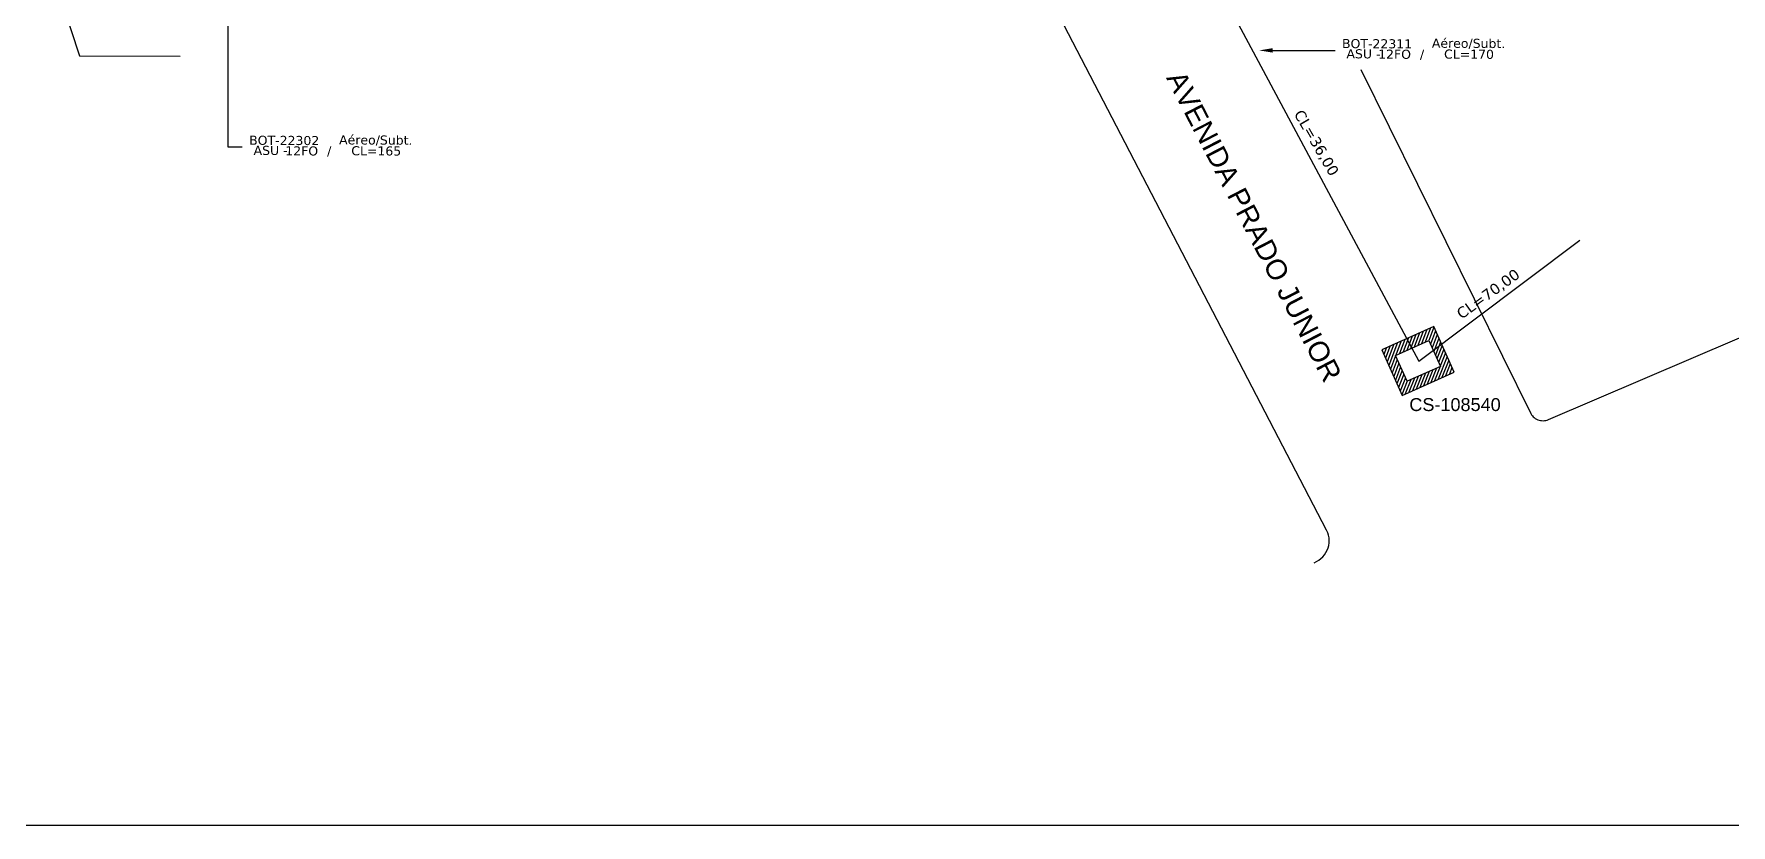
# Model space of a CAD drawing. Header units: metres. Extents: x -1286 to -445, y -500 to 94.
# Drawn here: x -862.2 to -643.9, y -499.8 to -398 of the extents above; entities that cross this region are included whole.
import ezdxf
from ezdxf import colors
from ezdxf.entities.mleader import LeaderData, LeaderLine
from ezdxf.enums import TextEntityAlignment as Align
from ezdxf.math import Vec2, Vec3

# ---------------------------------------------------------------- set-up
doc = ezdxf.new("R2010")
doc.units = ezdxf.units.M
for name, color, linetype in [('10.0-Cartográfico', 4, 'Continuous'), ('10.1-Caixas Subterrâneas', 5, 'Continuous'), ('CAP_A_INSTALAR', 1, 'Continuous'), ('CELULAS_GPON', 7, 'Continuous'), ('label_cabos', 7, 'Continuous'), ('Legenda', 1, 'Continuous'), ('LOGRADOURO', 5, 'Continuous')]:
    doc.layers.add(name, color=color, linetype=linetype)
doc.layers.add('EXTRA', color=50, linetype='Continuous', plot=False)
doc.styles.add('ARIAL', font='arial.ttf')
doc.styles.add('siredit', font='verdana.ttf')
doc.linetypes.add('FENCELINE1', pattern='A,0.25,-0.1,[133,ltypeshp.shx,S=0.1,R=0,X=-0.1,Y=0],-0.1,1', length=1.45)

# ---------------------------------------------------------------- blocks, each defined once
blk = doc.blocks.new('*X69')
at = {"color": 0, "linetype": 'Continuous'}
for p, q in [((-1.25, 0.34099), (-0.49099, 1.1)), ((-1.25, 0.517767), (-0.667767, 1.1)), ((-1.25, 0.694544), (-0.844544, 1.1)), ((-1.25, 0.87132), (-1.02132, 1.1)), ((-1.25, 1.048097), (-1.198097, 1.1)), ((-0.789214, 0.625), (-0.314214, 1.1)), ((-0.612437, 0.625), (-0.137437, 1.1)), ((-0.43566, 0.625), (0.03934, 1.1)), ((-0.258883, 0.625), (0.216117, 1.1)), ((-0.082107, 0.625), (0.392893, 1.1)), ((0.09467, 0.625), (0.56967, 1.1)), ((0.271447, 0.625), (0.746447, 1.1)), ((0.448223, 0.625), (0.923223, 1.1)), ((0.625, 0.625), (1.1, 1.1)), ((0.801777, 0.625), (1.25, 1.073223)), ((0.8035, 0.449947), (1.25, 0.896447)), ((-1.25, 0.164214), (-0.8035, 0.610714)), ((-1.25, -0.012563), (-0.8035, 0.433937)), ((-1.25, -0.18934), (-0.8035, 0.25716)), ((-1.25, -0.366117), (-0.8035, 0.080383)), ((0.8035, 0.27317), (1.25, 0.71967)), ((0.8035, 0.096393), (1.25, 0.542893)), ((0.8035, -0.080383), (1.25, 0.366117)), ((0.8035, -0.25716), (1.25, 0.18934)), ((0.8035, -0.433937), (1.25, 0.012563)), ((-1.25, -0.542893), (-0.8035, -0.096393)), ((-1.25, -0.71967), (-0.8035, -0.27317)), ((-1.25, -0.896447), (-0.8035, -0.449947)), ((-1.25, -1.073223), (-0.801777, -0.625)), ((-1.1, -1.1), (-0.625, -0.625)), ((-0.923223, -1.1), (-0.448223, -0.625)), ((-0.746447, -1.1), (-0.271447, -0.625)), ((-0.56967, -1.1), (-0.09467, -0.625)), ((-0.392893, -1.1), (0.082107, -0.625)), ((-0.216117, -1.1), (0.258883, -0.625)), ((-0.03934, -1.1), (0.43566, -0.625)), ((0.137437, -1.1), (0.612437, -0.625)), ((0.314214, -1.1), (0.789214, -0.625)), ((0.49099, -1.1), (1.25, -0.34099)), ((0.667767, -1.1), (1.25, -0.517767)), ((0.8035, -0.610714), (1.25, -0.164214)), ((0.844544, -1.1), (1.25, -0.694544)), ((1.02132, -1.1), (1.25, -0.87132)), ((1.198097, -1.1), (1.25, -1.048097))]:
    blk.add_line(p, q, dxfattribs=at)
blk = doc.blocks.new('MANHOLE_MQ')
at = {"color": 0, "linetype": 'Continuous'}
for p, q in [((0.00000623, 0.00000569), (-0.00000627, 0.00000569)), ((-0.00000627, 0.00000569), (-0.00000627, -0.00000531)), ((0.00000623, -0.00000531), (0.00000623, 0.00000569)), ((-0.00000404, 0.00000331), (0.00000399, 0.00000331)), ((-0.00000404, -0.00000294), (-0.00000404, 0.00000331)), ((0.00000399, 0.00000331), (0.00000399, -0.00000294)), ((0.00000399, -0.00000294), (-0.00000404, -0.00000294)), ((0.00000399, -0.00000294), (0.00000399, -0.00000294)), ((-0.00000627, -0.00000531), (0.00000623, -0.00000531))]:
    blk.add_line(p, q, dxfattribs=at)
at = {"color": 0, "linetype": 'Continuous', "xscale": 5e-06, "yscale": 5e-06, "zscale": 1e-05}
blk.add_blockref('*X69', (-0.00000002, 0.00000019), dxfattribs=at)
blk = doc.blocks.new('LEGENDA DOS CABOS')
at = {"layer": 'EXTRA', "color": 0, "style": 'siredit'}
for tag, p in [('ID', (4.6, 0.97)), ('XX', (9.03, 0.97))]:
    blk.add_attdef(tag, text='', height=0.48, rotation=359.69, dxfattribs=at).set_placement(p, align=Align.MIDDLE_CENTER)
at = {"layer": 'Legenda', "color": 0, "style": 'siredit'}
for tag, p in [('TIPO_CABO', (1.31, 0)), ('CABO', (4.69, -0.05)), ('/', (6.81, -0.05)), ('METROS', (10.03, -0.05))]:
    blk.add_attdef(tag, text='', height=0.8, rotation=359.69, dxfattribs=at).set_placement(p, align=Align.MIDDLE_CENTER)

msp = doc.modelspace()

# ---------------------------------------------------------------- linework, layer by layer
msp.add_lwpolyline([(-1286.07, -499.81), (-445.07, -499.81), (-445.07, 94.19), (-1286.07, 94.19)], close=True)
at = {"layer": '10.0-Cartográfico'}
for points in [[(-697.52, -466.05), (-697.2, -465.89), (-696.91, -465.72), (-696.65, -465.51), (-696.4, -465.27), (-696.18, -465.02), (-695.98, -464.74), (-695.83, -464.44), (-695.72, -464.14), (-695.62, -463.82), (-695.57, -463.49), (-695.56, -463.17), (-695.58, -462.84), (-695.64, -462.51), (-695.74, -462.2), (-695.9, -461.85), (-751.6, -354.62)], [(-691.49, -402.57), (-669.62, -446.86), (-669.53, -447.01), (-669.43, -447.14), (-669.32, -447.26), (-669.19, -447.38), (-669.05, -447.49), (-668.9, -447.57), (-668.74, -447.64), (-668.57, -447.7), (-668.4, -447.75), (-668.24, -447.76), (-668.05, -447.78), (-667.88, -447.76), (-667.71, -447.74), (-667.53, -447.69), (-667.36, -447.63), (-600.16, -418.89)]]:
    msp.add_lwpolyline(points, dxfattribs=at)
at = {"layer": 'CAP_A_INSTALAR', "color": 7, "linetype": 'FENCELINE1', "ltscale": 3}
for points in [[(-752.31, -324.56), (-750.24, -332.29), (-733.94, -349.69), (-729.67, -356.94), (-715.34, -381.61), (-684.03, -440.09), (-663.32, -424.56), (-663.32, -424.56)], [(-862.01, -383.59), (-856.34, -400.82), (-843.38, -400.88)]]:
    msp.add_lwpolyline(points, dxfattribs=at)

# ---------------------------------------------------------------- block references
at = {"layer": '10.1-Caixas Subterrâneas', "color": 30, "xscale": 585277.2624570339, "yscale": 585277.2624570339, "zscale": 585277.2624570339, "rotation": 204.0747393551157}
msp.add_blockref('MANHOLE_MQ', (-684.21, -439.98), dxfattribs=at)
at = {"layer": 'label_cabos', "color": 0, "lineweight": 0}
ref = msp.add_blockref('LEGENDA DOS CABOS', (-694.36, -401.17), dxfattribs=dict(at, xscale=1.169188942951612, yscale=1.169188942951612, zscale=1.169188942951612))
ref.add_attrib('ID', 'BOT-22311', dxfattribs={"color": 0, "height": 1.169, "rotation": 359.69, "style": 'siredit'}).set_placement((-689.41, -399.26), align=Align.MIDDLE_CENTER)
ref.add_attrib('CABO', '12FO', dxfattribs={"color": 0, "height": 1.169, "rotation": 359.69, "style": 'siredit'}).set_placement((-687.16, -400.61), align=Align.MIDDLE_CENTER)
ref.add_attrib('METROS', 'CL=170', dxfattribs={"color": 0, "height": 1.169, "rotation": 359.69, "style": 'siredit'}).set_placement((-677.58, -400.61), align=Align.MIDDLE_CENTER)
ref.add_attrib('XX', 'Aéreo/Subt.', dxfattribs={"color": 0, "height": 1.1692, "rotation": 359.69, "style": 'siredit'}).set_placement((-677.64, -399.21), align=Align.MIDDLE_CENTER)
ref.add_attrib('/', '/', dxfattribs={"color": 0, "height": 1.17, "rotation": 359.69, "style": 'siredit'}).set_placement((-683.62, -400.61), align=Align.MIDDLE_CENTER)
ref.add_attrib('TIPO_CABO', 'ASU -', dxfattribs={"color": 0, "height": 1.169, "rotation": 359.69, "style": 'siredit'}).set_placement((-691.16, -400.56), align=Align.MIDDLE_CENTER)
ref = msp.add_blockref('LEGENDA DOS CABOS', (-834.95, -413.61), dxfattribs=dict(at, xscale=1.169188942951612, yscale=1.169188942951612, zscale=1.169188942951612))
ref.add_attrib('ID', 'BOT-22302', dxfattribs={"color": 0, "height": 1.169, "rotation": 359.69, "style": 'siredit'}).set_placement((-830, -411.7), align=Align.MIDDLE_CENTER)
ref.add_attrib('CABO', '12FO', dxfattribs={"color": 0, "height": 1.169, "rotation": 359.69, "style": 'siredit'}).set_placement((-827.75, -413.05), align=Align.MIDDLE_CENTER)
ref.add_attrib('METROS', 'CL=165', dxfattribs={"color": 0, "height": 1.169, "rotation": 359.69, "style": 'siredit'}).set_placement((-818.16, -413.05), align=Align.MIDDLE_CENTER)
ref.add_attrib('XX', 'Aéreo/Subt.', dxfattribs={"color": 0, "height": 1.1692, "rotation": 359.69, "style": 'siredit'}).set_placement((-818.22, -411.65), align=Align.MIDDLE_CENTER)
ref.add_attrib('/', '/', dxfattribs={"color": 0, "height": 1.17, "rotation": 359.69, "style": 'siredit'}).set_placement((-824.21, -413.05), align=Align.MIDDLE_CENTER)
ref.add_attrib('TIPO_CABO', 'ASU -', dxfattribs={"color": 0, "height": 1.169, "rotation": 359.69, "style": 'siredit'}).set_placement((-831.75, -412.99), align=Align.MIDDLE_CENTER)

# ---------------------------------------------------------------- texts
at = {"layer": '10.1-Caixas Subterrâneas', "color": 30, "style": 'ARIAL'}
msp.add_text('CS-108540', height=1.664, dxfattribs=at).set_placement((-685.26, -446.53))
at = {"layer": 'CELULAS_GPON', "style": 'siredit'}
for s, rotation, p in [('CL=36,00', 300.1545, (-700.16, -408.28)), ('CL=70,00', 35.8906, (-678.54, -434.77))]:
    msp.add_text(s, height=1.387, rotation=rotation, dxfattribs=at).set_placement(p)
at = {"layer": 'LOGRADOURO', "style": 'ARIAL'}
msp.add_text('AVENIDA PRADO JUNIOR', height=2.5997, rotation=297.4006, dxfattribs=at).set_placement((-716.58, -403.65))

# ---------------------------------------------------------------- leaders
ml = msp.add_multileader_mtext('Standard')
ml.set_content('', color=256)
ml.set_leader_properties()
ml.build(insert=Vec2(0, 0))
ml.multileader.update_dxf_attribs({"arrow_head_size": 1.73})
ctx = ml.context
ctx.base_point, ctx.char_height, ctx.arrow_head_size, ctx.landing_gap_size, ctx.plane_origin = Vec3(-835.39, -412.55), 6.93, 1.73, 3.47, Vec3(-837.27, -395.15)
notes = []
notes.append((ctx, [(0, (1, 1, 0), (-837.27, -412.55), (1, 0), 1.88, [(0, [(-837.27, -395.15)], 0, [])])]))
ctx.mtext.insert, ctx.mtext.flow_direction = Vec3(-831.92, -409.09), 5
ml = msp.add_multileader_mtext('Standard')
ml.set_content('', color=256)
ml.set_leader_properties()
ml.build(insert=Vec2(0, 0))
ml.multileader.update_dxf_attribs({"arrow_head_size": 1.73})
ctx = ml.context
ctx.base_point, ctx.char_height, ctx.arrow_head_size, ctx.landing_gap_size, ctx.plane_origin = Vec3(-694.8, -400.12), 6.93, 1.73, 3.47, Vec3(-696.68, -382.71)
notes.append((ctx, [(0, (1, 1, 0), (-696.68, -400.12), (1, 0), 1.88, [(0, [(-704.57, -400.12)], 0, [])])]))
ctx.mtext.insert, ctx.mtext.flow_direction = Vec3(-691.33, -396.65), 5
for ctx, leaders in notes:
    for number, flags, end, landing, length, lines in leaders:
        leader = LeaderData()
        leader.index, (leader.has_last_leader_line, leader.has_dogleg_vector, leader.attachment_direction) = number, flags
        leader.last_leader_point, leader.dogleg_vector, leader.dogleg_length = Vec3(end), Vec3(landing), length
        for number, points, colour, breaks in lines:
            line = LeaderLine()
            line.index, line.vertices, line.color, line.breaks = number, Vec3.list(points), colors.encode_raw_color(colour), breaks
            leader.lines.append(line)
        ctx.leaders.append(leader)

doc.saveas('drawing.dxf')
